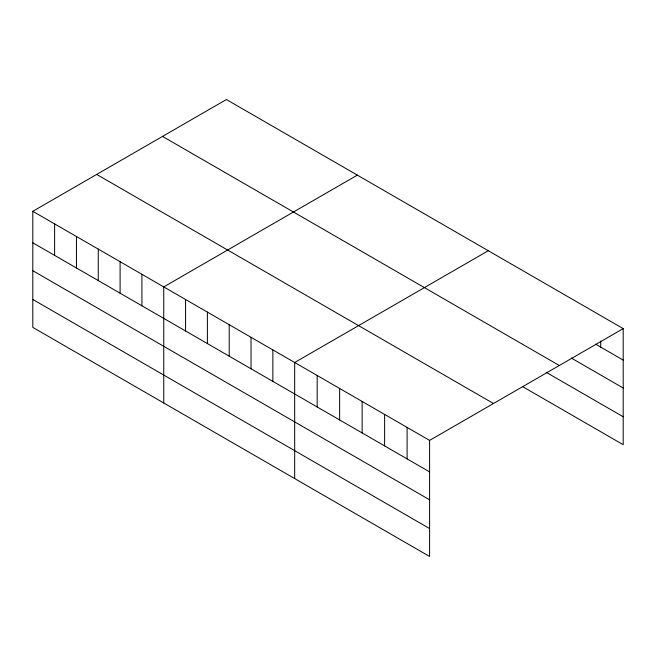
<?xml version="1.0" encoding="UTF-8"?>
<svg xmlns="http://www.w3.org/2000/svg" width="656" height="656" viewBox="0 0 656 656"><rect width="100%" height="100%" fill="white"/><g stroke="black" fill="none" stroke-linecap="round" stroke-linejoin="round"><path stroke-width="0.98" d="M32.8 211.306L429.598 440.397L429.598 556.468L32.8 327.385L32.8 211.306L226.402 99.532L623.2 328.615L623.2 444.694L522.881 386.778M357.348 175.127L163.746 286.902L163.746 402.981M488.294 250.723L294.683 362.506L294.683 478.585M429.598 440.397L623.2 328.615M595.525 344.121L623.2 360.095M571.31 358.053L623.2 388.016M162.516 136.415L559.314 365.499M546.235 372.337L623.2 416.773M96.686 174.422L493.484 403.506M32.8 242.786L429.598 471.877M32.8 270.707L429.598 499.79M32.8 299.464L429.598 528.556M600.716 341.022L600.716 347.114M407.105 427.409L407.105 458.897M384.621 414.428L384.621 445.916M362.137 401.447L362.137 432.927M339.652 388.467L339.652 419.947M317.168 375.486L317.168 406.966M272.863 349.902L272.863 381.382M251.035 337.307L251.035 368.787M229.215 324.704L229.215 356.183M207.386 312.108L207.386 343.588M185.566 299.505L185.566 330.985M141.917 274.306L141.917 305.786M120.097 261.703L120.097 293.191M98.269 249.108L98.269 280.588M76.449 236.504L76.449 267.984M54.62 223.909L54.62 255.389"/></g></svg>
